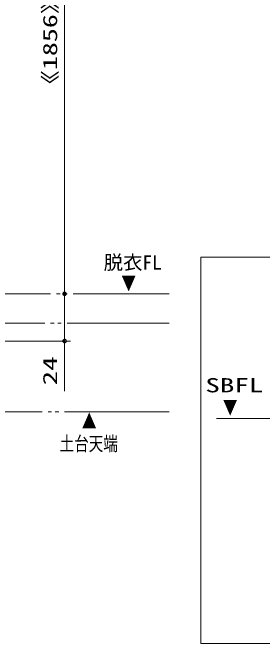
# Model space of a CAD drawing. Units: millimetres on the paper. Extents: x -305 to 305, y -152 to 152.
# Drawn here: x -141.1 to -98.8, y -90.5 to 16.4 of the extents above; entities that cross this region are included whole.
import ezdxf
from ezdxf.enums import TextEntityAlignment as Align

# ---------------------------------------------------------------- set-up
doc = ezdxf.new("R2010")
doc.units = ezdxf.units.MM
doc.linetypes.add('LONG_DOUBLE_CHAIN', pattern=[21.8, 18, -1, 0.6, -0.6, 0.6, -1])
for name, color, linetype, lineweight in [('0-1_TV', 7, 'Continuous', 9), ('0-2_0', 7, 'Continuous', 9), ('0-5_S4', 7, 'Continuous', 9)]:
    doc.layers.add(name, color=color, linetype=linetype, lineweight=lineweight)
doc.styles.add('ＭＳ ゴシック', font='')
doc.styles.get('ＭＳ ゴシック').set_extended_font_data('MS Gothic')

# ---------------------------------------------------------------- blocks, each defined once
blk = doc.blocks.new('_DOTSMALL')
at = {"layer": '0-2_0'}
for p, q in [((0.0746, 0.1), (-0.0746, 0.1)), ((0.1223, -0.0248), (-0.1223, -0.0248))]:
    blk.add_line(p, q, dxfattribs=at)
for points in [[(0.125, 0), (0.124, 0.0157), (0.1211, 0.0311), (0.1162, 0.046), (0.1095, 0.0602), (0.1011, 0.0735), (0.0911, 0.0856), (0.0797, 0.0963), (0.067, 0.1055), (0.0532, 0.1131), (0.0386, 0.1189), (0.0234, 0.1228), (0.0078, 0.1248), (-0.0078, 0.1248), (-0.0234, 0.1228), (-0.0386, 0.1189), (-0.0532, 0.1131), (-0.067, 0.1055), (-0.0797, 0.0963), (-0.0911, 0.0856), (-0.1011, 0.0735), (-0.1095, 0.0602), (-0.1162, 0.046), (-0.1211, 0.0311), (-0.124, 0.0157), (-0.125, 0), (0, 0)], [(-0.125, 0), (-0.124, -0.0157), (-0.1211, -0.0311), (-0.1162, -0.046), (-0.1095, -0.0602), (-0.1011, -0.0735), (-0.0911, -0.0856), (-0.0797, -0.0963), (-0.067, -0.1055), (-0.0532, -0.1131), (-0.0386, -0.1189), (-0.0234, -0.1228), (-0.0078, -0.1248), (0.0078, -0.1248), (0.0234, -0.1228), (0.0386, -0.1189), (0.0532, -0.1131), (0.067, -0.1055), (0.0797, -0.0963), (0.0911, -0.0856), (0.1011, -0.0735), (0.1095, -0.0602), (0.1162, -0.046), (0.1211, -0.0311), (0.124, -0.0157), (0.125, 0), (0, 0)]]:
    blk.add_lwpolyline(points, close=True, dxfattribs=at)

msp = doc.modelspace()

# ---------------------------------------------------------------- linework, layer by layer
at = {"layer": '0-1_TV'}
for p, q in [((-132.282, -31.261), (-132.282, 82.325)), ((-132.282, -31.261), (-132.282, -39.26)), ((-132.282, -36.94), (-132.282, -34.62)), ((-175.452, -39.26), (-131.282, -39.26)), ((-132.282, -39.26), (-132.282, -47.746))]:
    msp.add_line(p, q, dxfattribs=at)
at = {"layer": '0-1_TV', "linetype": 'LONG_DOUBLE_CHAIN'}
for p, q in [((-174.446, -31.261), (-114.554, -31.261)), ((-175.452, -36.261), (-114.554, -36.261)), ((-154.078, -51.263), (-114.554, -51.263))]:
    msp.add_line(p, q, dxfattribs=at)
at = {"layer": '0-5_S4'}
for p, q in [((-109.233, -25.046), (-109.233, -90.506)), ((-109.233, -25.046), (1.244, -25.046)), ((-100.523, -52.37), (-92.554, -52.37)), ((-109.233, -90.506), (1.244, -90.506))]:
    msp.add_line(p, q, dxfattribs=at)
at = {"layer": '0-5_S4', "linetype": 'LONG_DOUBLE_CHAIN'}
msp.add_line((-106.542, -52.37), (-35.805, -52.37), dxfattribs=at)

# ---------------------------------------------------------------- block references
at = {"layer": '0-1_TV', "xscale": 2.32, "yscale": 2.32}
for p, rotation in [((-132.282, -31.261), 90), ((-132.282, -31.261), 270), ((-132.282, -39.26), 270)]:
    msp.add_blockref('_DOTSMALL', p, dxfattribs=dict(at, rotation=rotation))

# ---------------------------------------------------------------- texts
at = {"layer": '0-1_TV', "style": 'ＭＳ ゴシック'}
for s, width, p in [('《1856》 1956 <2106>', 1.45, (-132.82, 1.888)), ('24', 1.5, (-132.82, -46.781))]:
    msp.add_text(s, height=2.405, rotation=90, dxfattribs=dict(at, width=width)).set_placement(p, align=Align.BOTTOM_LEFT)
msp.add_text('脱衣FL', height=2.405, dxfattribs=at).set_placement((-125.663, -27.867), align=Align.BOTTOM_LEFT)
at = {"layer": '0-1_TV', "style": 'ＭＳ ゴシック', "width": 0.75}
for s, p in [('▼', (-122.667, -31.373)), ('▲', (-129.347, -54.793)), ('土台天端', (-133.114, -58.568))]:
    msp.add_text(s, height=2.405, dxfattribs=at).set_placement(p, align=Align.BOTTOM_LEFT)
at = {"layer": '0-5_S4', "style": 'ＭＳ ゴシック'}
for s, width, p in [('SBFL', 1.5, (-108.452, -48.682)), ('▼', 0.75, (-105.485, -52.421))]:
    msp.add_text(s, height=2.405, dxfattribs=dict(at, width=width)).set_placement(p, align=Align.BOTTOM_LEFT)

doc.saveas('drawing.dxf')
